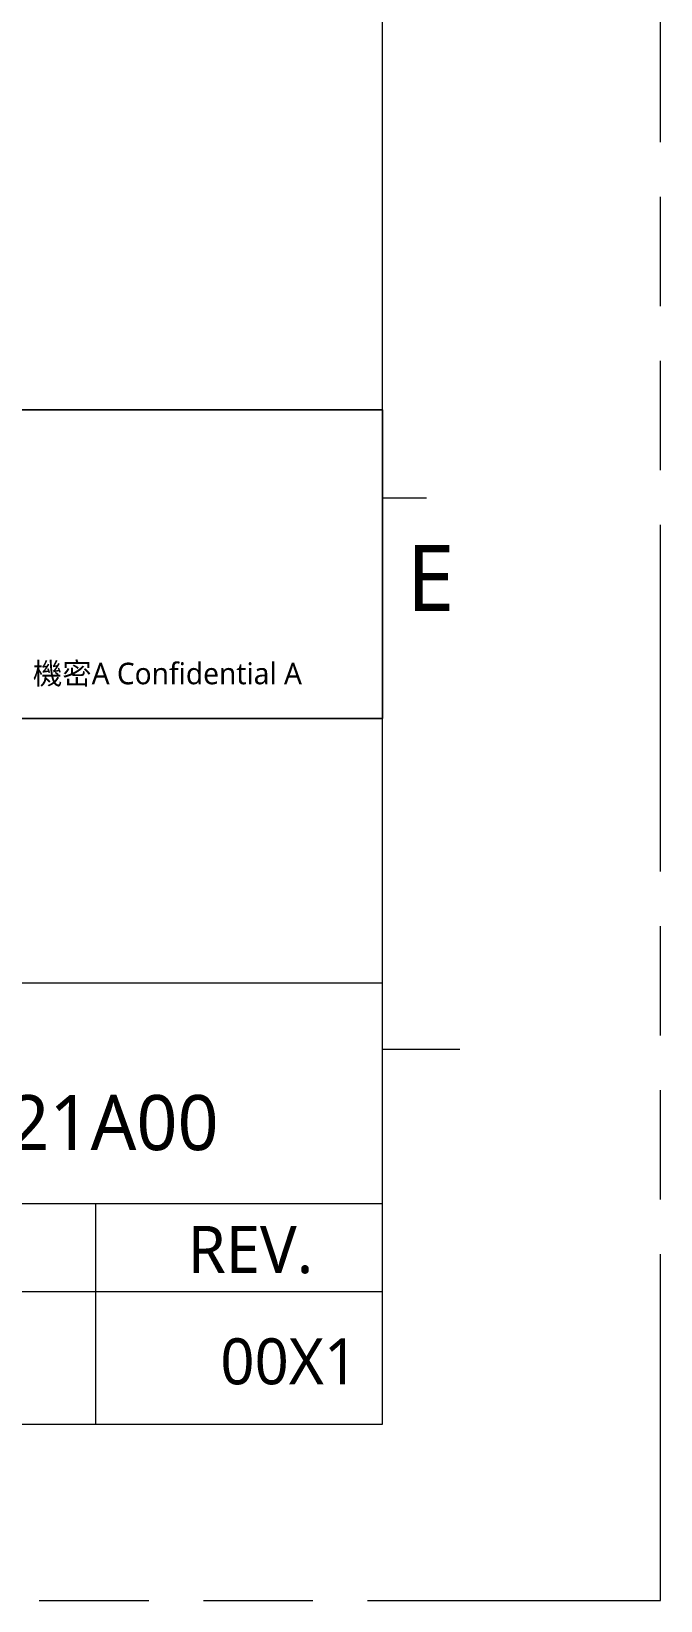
# Model space of a CAD drawing. Extents: x 0 to 248, y 0 to 175.
# Drawn here: x 230.78 to 248.03, y 0 to 43.04 of the extents above; entities that cross this region are included whole.
import ezdxf

# ---------------------------------------------------------------- set-up
doc = ezdxf.new("R2010")
doc.units = 0
doc.linetypes.add('PHANTOM', pattern=[29.5, 9.5, -1.5, 3, -1.5, 3, -1.5, 9.5])
doc.layers.get('0').update_dxf_attribs({"lineweight": 5})
doc.layers.add('0PAPERF', color=2, linetype='PHANTOM', lineweight=5, plot=False)
doc.layers.add('備註', color=1, linetype='Continuous', lineweight=5)
doc.styles.get("Standard").update_dxf_attribs({"font": 'txt.shx'})

msp = doc.modelspace()

# ---------------------------------------------------------------- linework, layer by layer
for p, q in [((240.409, 4.838), (240.409, 166.32)), ((240.409, 32.659), (202.306, 32.659)), ((240.409, 24.192), (240.409, 32.659)), ((240.409, 30.24), (241.618, 30.24)), ((202.306, 24.192), (240.409, 24.192)), ((240.409, 15.12), (242.526, 15.12)), ((240.409, 10.886), (202.306, 10.886)), ((232.546, 4.838), (232.546, 10.886)), ((240.409, 8.467), (216.822, 8.467)), ((6.956, 4.838), (240.409, 4.838))]:
    msp.add_line(p, q)
msp.add_lwpolyline([(172.671, 32.659), (240.409, 32.659), (240.409, 24.192), (172.671, 24.192)], close=True)
at = {"layer": '0PAPERF'}
for p, q in [((248.031, 0), (248.031, 175.396)), ((0, 0), (248.031, 0))]:
    msp.add_line(p, q, dxfattribs=at)
at = {"layer": '備註', "color": 0}
for p, q in [((128.521, 32.659), (240.409, 32.659)), ((240.409, 16.934), (172.671, 16.934))]:
    msp.add_line(p, q, dxfattribs=at)

# ---------------------------------------------------------------- texts
at = {"attachment_point": 1}
for s, insert, char_height, width in [('{\\fMicrosoft JhengHei|b0|i0|c136|p0;E}', (241.07, 28.952), 1.8144, 3.4224), ('{\\fMicrosoft JhengHei|b0|i0|c136|p18;\\C1;機密A Confidential A}', (230.824, 25.722), 0.59079, 7.71568), ('{\\fMicrosoft JhengHei|b0|i0|c136|p0;REV.}', (235.066, 10.277), 1.29201, 6.57894)]:
    msp.add_mtext(s, dxfattribs=dict(at, insert=insert, char_height=char_height, width=width))
at = {"linetype": 'Continuous', "attachment_point": 1}
for s, insert, char_height, width in [('{\\fMicrosoft JhengHei|b0|i0|c136|p0;\\C0;A12-0000-\\fMicrosoft JhengHei|b0|i0|c136|p0;F0NW0321A00}', (213.136, 13.866), 1.512, 18.23253), ('{\\fMicrosoft JhengHei|b0|i0|c136|p0;00X1}', (235.962, 7.192), 1.26, 1.80506)]:
    msp.add_mtext(s, dxfattribs=dict(at, insert=insert, char_height=char_height, width=width))

doc.saveas('drawing.dxf')
